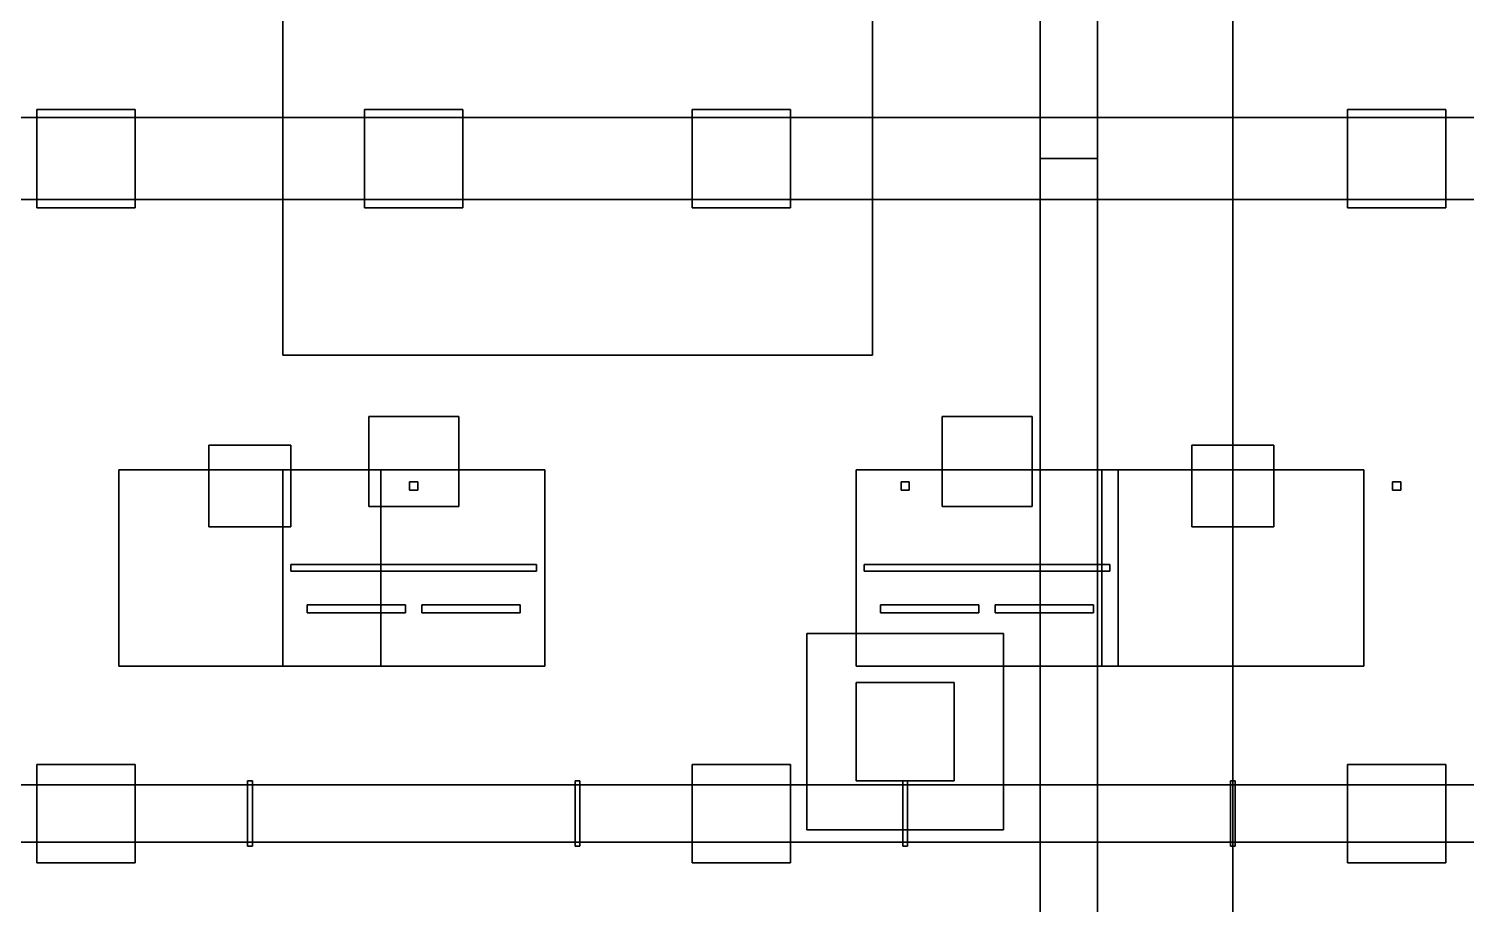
# Model space of a CAD drawing. Extents: x -17000 to 17000, y -13300 to 12090.
# Drawn here: x 3650 to 12425, y -4554 to 793 of the extents above; entities that cross this region are included whole.
import ezdxf

# ---------------------------------------------------------------- set-up
doc = ezdxf.new("R2010")
doc.units = 0
for name, color, linetype in [('A-FURN', 30, 'CONTINUOUS'), ('A-WALL', 7, 'CONTINUOUS'), ('E-LITE', 2, 'CONTINUOUS'), ('E-TRAY', 1, 'CONTINUOUS'), ('F-SPRN', 1, 'CONTINUOUS'), ('M-CHIL', 6, 'CONTINUOUS'), ('M-DIFF', 7, 'CONTINUOUS'), ('M-DUCT', 4, 'CONTINUOUS'), ('S-COLS', 9, 'CONTINUOUS'), ('S-SLAB', 8, 'CONTINUOUS')]:
    doc.layers.add(name, color=color, linetype=linetype)

msp = doc.modelspace()

# ---------------------------------------------------------------- linework, layer by layer
at = {"layer": 'A-FURN'}
for points in [[(5725, -2125, 12310), (6275, -2125, 12310), (6275, -1575, 12310), (5725, -1575, 12310)], [(6275, -2125, 11390), (5725, -2125, 11390), (5725, -1575, 11390), (6275, -1575, 11390)], [(5725, -1575, 11390), (5725, -1575, 12310), (6275, -1575, 12310), (6275, -1575, 11390)], [(5725, -2125, 11390), (5725, -2125, 12310), (5725, -1575, 12310), (5725, -1575, 11390)], [(5725, -2125, 16110), (6275, -2125, 16110), (6275, -1575, 16110), (5725, -1575, 16110)], [(6275, -2125, 15190), (5725, -2125, 15190), (5725, -1575, 15190), (6275, -1575, 15190)], [(5725, -1575, 15190), (5725, -1575, 16110), (6275, -1575, 16110), (6275, -1575, 15190)], [(5725, -2125, 15190), (5725, -2125, 16110), (5725, -1575, 16110), (5725, -1575, 15190)], [(6275, -2125, 11390), (6275, -1575, 11390), (6275, -1575, 12310), (6275, -2125, 12310)], [(6275, -2125, 15190), (6275, -1575, 15190), (6275, -1575, 16110), (6275, -2125, 16110)], [(9225, -2125, 12310), (9775, -2125, 12310), (9775, -1575, 12310), (9225, -1575, 12310)], [(9775, -2125, 11390), (9225, -2125, 11390), (9225, -1575, 11390), (9775, -1575, 11390)], [(9225, -1575, 11390), (9225, -1575, 12310), (9775, -1575, 12310), (9775, -1575, 11390)], [(9225, -2125, 11390), (9225, -2125, 12310), (9225, -1575, 12310), (9225, -1575, 11390)], [(9225, -2125, 16110), (9775, -2125, 16110), (9775, -1575, 16110), (9225, -1575, 16110)], [(9775, -2125, 15190), (9225, -2125, 15190), (9225, -1575, 15190), (9775, -1575, 15190)], [(9225, -1575, 15190), (9225, -1575, 16110), (9775, -1575, 16110), (9775, -1575, 15190)], [(9225, -2125, 15190), (9225, -2125, 16110), (9225, -1575, 16110), (9225, -1575, 15190)], [(9775, -2125, 11390), (9775, -1575, 11390), (9775, -1575, 12310), (9775, -2125, 12310)], [(9775, -2125, 15190), (9775, -1575, 15190), (9775, -1575, 16110), (9775, -2125, 16110)], [(4750, -2250, 4700), (5250, -2250, 4700), (5250, -1750, 4700), (4750, -1750, 4700)], [(5250, -2250, 3800), (4750, -2250, 3800), (4750, -1750, 3800), (5250, -1750, 3800)], [(4750, -1750, 3800), (4750, -1750, 4700), (5250, -1750, 4700), (5250, -1750, 3800)], [(4750, -2250, 3800), (4750, -2250, 4700), (4750, -1750, 4700), (4750, -1750, 3800)], [(4750, -2250, 8500), (5250, -2250, 8500), (5250, -1750, 8500), (4750, -1750, 8500)], [(5250, -2250, 7600), (4750, -2250, 7600), (4750, -1750, 7600), (5250, -1750, 7600)], [(4750, -1750, 7600), (4750, -1750, 8500), (5250, -1750, 8500), (5250, -1750, 7600)], [(4750, -2250, 7600), (4750, -2250, 8500), (4750, -1750, 8500), (4750, -1750, 7600)], [(4750, -2250, 19900), (5250, -2250, 19900), (5250, -1750, 19900), (4750, -1750, 19900)], [(5250, -2250, 19000), (4750, -2250, 19000), (4750, -1750, 19000), (5250, -1750, 19000)], [(4750, -1750, 19000), (4750, -1750, 19900), (5250, -1750, 19900), (5250, -1750, 19000)], [(4750, -2250, 19000), (4750, -2250, 19900), (4750, -1750, 19900), (4750, -1750, 19000)], [(5250, -2250, 3800), (5250, -1750, 3800), (5250, -1750, 4700), (5250, -2250, 4700)], [(5250, -2250, 7600), (5250, -1750, 7600), (5250, -1750, 8500), (5250, -2250, 8500)], [(5250, -2250, 19000), (5250, -1750, 19000), (5250, -1750, 19900), (5250, -2250, 19900)], [(10750, -2250, 4700), (11250, -2250, 4700), (11250, -1750, 4700), (10750, -1750, 4700)], [(11250, -2250, 3800), (10750, -2250, 3800), (10750, -1750, 3800), (11250, -1750, 3800)], [(10750, -1750, 3800), (10750, -1750, 4700), (11250, -1750, 4700), (11250, -1750, 3800)], [(10750, -2250, 3800), (10750, -2250, 4700), (10750, -1750, 4700), (10750, -1750, 3800)], [(10750, -2250, 8500), (11250, -2250, 8500), (11250, -1750, 8500), (10750, -1750, 8500)], [(11250, -2250, 7600), (10750, -2250, 7600), (10750, -1750, 7600), (11250, -1750, 7600)], [(10750, -1750, 7600), (10750, -1750, 8500), (11250, -1750, 8500), (11250, -1750, 7600)], [(10750, -2250, 7600), (10750, -2250, 8500), (10750, -1750, 8500), (10750, -1750, 7600)], [(10750, -2250, 19900), (11250, -2250, 19900), (11250, -1750, 19900), (10750, -1750, 19900)], [(11250, -2250, 19000), (10750, -2250, 19000), (10750, -1750, 19000), (11250, -1750, 19000)], [(10750, -1750, 19000), (10750, -1750, 19900), (11250, -1750, 19900), (11250, -1750, 19000)], [(10750, -2250, 19000), (10750, -2250, 19900), (10750, -1750, 19900), (10750, -1750, 19000)], [(11250, -2250, 3800), (11250, -1750, 3800), (11250, -1750, 4700), (11250, -2250, 4700)], [(11250, -2250, 7600), (11250, -1750, 7600), (11250, -1750, 8500), (11250, -2250, 8500)], [(11250, -2250, 19000), (11250, -1750, 19000), (11250, -1750, 19900), (11250, -2250, 19900)], [(4200, -3100, 4550), (5800, -3100, 4550), (5800, -1900, 4550), (4200, -1900, 4550)], [(5800, -3100, 3800), (4200, -3100, 3800), (4200, -1900, 3800), (5800, -1900, 3800)], [(4200, -1900, 3800), (4200, -1900, 4550), (5800, -1900, 4550), (5800, -1900, 3800)], [(4200, -3100, 3800), (4200, -3100, 4550), (4200, -1900, 4550), (4200, -1900, 3800)], [(4200, -3100, 8350), (5800, -3100, 8350), (5800, -1900, 8350), (4200, -1900, 8350)], [(5800, -3100, 7600), (4200, -3100, 7600), (4200, -1900, 7600), (5800, -1900, 7600)], [(4200, -1900, 7600), (4200, -1900, 8350), (5800, -1900, 8350), (5800, -1900, 7600)], [(4200, -3100, 7600), (4200, -3100, 8350), (4200, -1900, 8350), (4200, -1900, 7600)], [(4200, -3100, 19750), (5800, -3100, 19750), (5800, -1900, 19750), (4200, -1900, 19750)], [(5800, -3100, 19000), (4200, -3100, 19000), (4200, -1900, 19000), (5800, -1900, 19000)], [(4200, -1900, 19000), (4200, -1900, 19750), (5800, -1900, 19750), (5800, -1900, 19000)], [(4200, -3100, 19000), (4200, -3100, 19750), (4200, -1900, 19750), (4200, -1900, 19000)], [(5200, -3100, 12150), (6800, -3100, 12150), (6800, -1900, 12150), (5200, -1900, 12150)], [(6800, -3100, 11400), (5200, -3100, 11400), (5200, -1900, 11400), (6800, -1900, 11400)], [(5200, -1900, 11400), (5200, -1900, 12150), (6800, -1900, 12150), (6800, -1900, 11400)], [(5200, -3100, 11400), (5200, -3100, 12150), (5200, -1900, 12150), (5200, -1900, 11400)], [(5200, -3100, 15950), (6800, -3100, 15950), (6800, -1900, 15950), (5200, -1900, 15950)], [(6800, -3100, 15200), (5200, -3100, 15200), (5200, -1900, 15200), (6800, -1900, 15200)], [(5200, -1900, 15200), (5200, -1900, 15950), (6800, -1900, 15950), (6800, -1900, 15200)], [(5200, -3100, 15200), (5200, -3100, 15950), (5200, -1900, 15950), (5200, -1900, 15200)], [(5800, -3100, 3800), (5800, -1900, 3800), (5800, -1900, 4550), (5800, -3100, 4550)], [(5800, -3100, 7600), (5800, -1900, 7600), (5800, -1900, 8350), (5800, -3100, 8350)], [(5800, -3100, 19000), (5800, -1900, 19000), (5800, -1900, 19750), (5800, -3100, 19750)], [(6800, -3100, 11400), (6800, -1900, 11400), (6800, -1900, 12150), (6800, -3100, 12150)], [(6800, -3100, 15200), (6800, -1900, 15200), (6800, -1900, 15950), (6800, -3100, 15950)], [(8700, -3100, 12150), (10300, -3100, 12150), (10300, -1900, 12150), (8700, -1900, 12150)], [(10300, -3100, 11400), (8700, -3100, 11400), (8700, -1900, 11400), (10300, -1900, 11400)], [(8700, -1900, 11400), (8700, -1900, 12150), (10300, -1900, 12150), (10300, -1900, 11400)], [(8700, -3100, 11400), (8700, -3100, 12150), (8700, -1900, 12150), (8700, -1900, 11400)], [(8700, -3100, 15950), (10300, -3100, 15950), (10300, -1900, 15950), (8700, -1900, 15950)], [(10300, -3100, 15200), (8700, -3100, 15200), (8700, -1900, 15200), (10300, -1900, 15200)], [(8700, -1900, 15200), (8700, -1900, 15950), (10300, -1900, 15950), (10300, -1900, 15200)], [(8700, -3100, 15200), (8700, -3100, 15950), (8700, -1900, 15950), (8700, -1900, 15200)], [(10200, -3100, 4550), (11800, -3100, 4550), (11800, -1900, 4550), (10200, -1900, 4550)], [(11800, -3100, 3800), (10200, -3100, 3800), (10200, -1900, 3800), (11800, -1900, 3800)], [(10200, -1900, 3800), (10200, -1900, 4550), (11800, -1900, 4550), (11800, -1900, 3800)], [(10200, -3100, 3800), (10200, -3100, 4550), (10200, -1900, 4550), (10200, -1900, 3800)], [(10200, -3100, 8350), (11800, -3100, 8350), (11800, -1900, 8350), (10200, -1900, 8350)], [(11800, -3100, 7600), (10200, -3100, 7600), (10200, -1900, 7600), (11800, -1900, 7600)], [(10200, -1900, 7600), (10200, -1900, 8350), (11800, -1900, 8350), (11800, -1900, 7600)], [(10200, -3100, 7600), (10200, -3100, 8350), (10200, -1900, 8350), (10200, -1900, 7600)], [(10200, -3100, 19750), (11800, -3100, 19750), (11800, -1900, 19750), (10200, -1900, 19750)], [(11800, -3100, 19000), (10200, -3100, 19000), (10200, -1900, 19000), (11800, -1900, 19000)], [(10200, -1900, 19000), (10200, -1900, 19750), (11800, -1900, 19750), (11800, -1900, 19000)], [(10200, -3100, 19000), (10200, -3100, 19750), (10200, -1900, 19750), (10200, -1900, 19000)], [(10300, -3100, 11400), (10300, -1900, 11400), (10300, -1900, 12150), (10300, -3100, 12150)], [(10300, -3100, 15200), (10300, -1900, 15200), (10300, -1900, 15950), (10300, -3100, 15950)], [(11800, -3100, 3800), (11800, -1900, 3800), (11800, -1900, 4550), (11800, -3100, 4550)], [(11800, -3100, 7600), (11800, -1900, 7600), (11800, -1900, 8350), (11800, -3100, 8350)], [(11800, -3100, 19000), (11800, -1900, 19000), (11800, -1900, 19750), (11800, -3100, 19750)], [(5725, -2125, 11390), (6275, -2125, 11390), (6275, -2125, 12310), (5725, -2125, 12310)], [(5725, -2125, 15190), (6275, -2125, 15190), (6275, -2125, 16110), (5725, -2125, 16110)], [(9225, -2125, 11390), (9775, -2125, 11390), (9775, -2125, 12310), (9225, -2125, 12310)], [(9225, -2125, 15190), (9775, -2125, 15190), (9775, -2125, 16110), (9225, -2125, 16110)], [(4750, -2250, 3800), (5250, -2250, 3800), (5250, -2250, 4700), (4750, -2250, 4700)], [(4750, -2250, 7600), (5250, -2250, 7600), (5250, -2250, 8500), (4750, -2250, 8500)], [(4750, -2250, 19000), (5250, -2250, 19000), (5250, -2250, 19900), (4750, -2250, 19900)], [(10750, -2250, 3800), (11250, -2250, 3800), (11250, -2250, 4700), (10750, -2250, 4700)], [(10750, -2250, 7600), (11250, -2250, 7600), (11250, -2250, 8500), (10750, -2250, 8500)], [(10750, -2250, 19000), (11250, -2250, 19000), (11250, -2250, 19900), (10750, -2250, 19900)], [(5250, -2520, 12525), (6750, -2520, 12525), (6750, -2480, 12525), (5250, -2480, 12525)], [(6750, -2520, 12075), (5250, -2520, 12075), (5250, -2480, 12075), (6750, -2480, 12075)], [(5250, -2480, 12075), (5250, -2480, 12525), (6750, -2480, 12525), (6750, -2480, 12075)], [(5250, -2520, 12075), (5250, -2520, 12525), (5250, -2480, 12525), (5250, -2480, 12075)], [(5250, -2520, 16325), (6750, -2520, 16325), (6750, -2480, 16325), (5250, -2480, 16325)], [(6750, -2520, 15875), (5250, -2520, 15875), (5250, -2480, 15875), (6750, -2480, 15875)], [(5250, -2480, 15875), (5250, -2480, 16325), (6750, -2480, 16325), (6750, -2480, 15875)], [(5250, -2520, 15875), (5250, -2520, 16325), (5250, -2480, 16325), (5250, -2480, 15875)], [(5250, -2520, 12075), (6750, -2520, 12075), (6750, -2520, 12525), (5250, -2520, 12525)], [(5250, -2520, 15875), (6750, -2520, 15875), (6750, -2520, 16325), (5250, -2520, 16325)], [(6750, -2520, 12075), (6750, -2480, 12075), (6750, -2480, 12525), (6750, -2520, 12525)], [(6750, -2520, 15875), (6750, -2480, 15875), (6750, -2480, 16325), (6750, -2520, 16325)], [(8750, -2520, 12525), (10250, -2520, 12525), (10250, -2480, 12525), (8750, -2480, 12525)], [(10250, -2520, 12075), (8750, -2520, 12075), (8750, -2480, 12075), (10250, -2480, 12075)], [(8750, -2480, 12075), (8750, -2480, 12525), (10250, -2480, 12525), (10250, -2480, 12075)], [(8750, -2520, 12075), (8750, -2520, 12525), (8750, -2480, 12525), (8750, -2480, 12075)], [(8750, -2520, 16325), (10250, -2520, 16325), (10250, -2480, 16325), (8750, -2480, 16325)], [(10250, -2520, 15875), (8750, -2520, 15875), (8750, -2480, 15875), (10250, -2480, 15875)], [(8750, -2480, 15875), (8750, -2480, 16325), (10250, -2480, 16325), (10250, -2480, 15875)], [(8750, -2520, 15875), (8750, -2520, 16325), (8750, -2480, 16325), (8750, -2480, 15875)], [(8750, -2520, 12075), (10250, -2520, 12075), (10250, -2520, 12525), (8750, -2520, 12525)], [(8750, -2520, 15875), (10250, -2520, 15875), (10250, -2520, 16325), (8750, -2520, 16325)], [(10250, -2520, 12075), (10250, -2480, 12075), (10250, -2480, 12525), (10250, -2520, 12525)], [(10250, -2520, 15875), (10250, -2480, 15875), (10250, -2480, 16325), (10250, -2520, 16325)], [(5350, -2775, 12540), (5950, -2775, 12540), (5950, -2725, 12540), (5350, -2725, 12540)], [(5950, -2775, 12160), (5350, -2775, 12160), (5350, -2725, 12160), (5950, -2725, 12160)], [(5350, -2725, 12160), (5350, -2725, 12540), (5950, -2725, 12540), (5950, -2725, 12160)], [(5350, -2775, 12160), (5350, -2775, 12540), (5350, -2725, 12540), (5350, -2725, 12160)], [(5350, -2775, 16340), (5950, -2775, 16340), (5950, -2725, 16340), (5350, -2725, 16340)], [(5950, -2775, 15960), (5350, -2775, 15960), (5350, -2725, 15960), (5950, -2725, 15960)], [(5350, -2725, 15960), (5350, -2725, 16340), (5950, -2725, 16340), (5950, -2725, 15960)], [(5350, -2775, 15960), (5350, -2775, 16340), (5350, -2725, 16340), (5350, -2725, 15960)], [(5350, -2775, 12160), (5950, -2775, 12160), (5950, -2775, 12540), (5350, -2775, 12540)], [(5350, -2775, 15960), (5950, -2775, 15960), (5950, -2775, 16340), (5350, -2775, 16340)], [(5950, -2775, 12160), (5950, -2725, 12160), (5950, -2725, 12540), (5950, -2775, 12540)], [(5950, -2775, 15960), (5950, -2725, 15960), (5950, -2725, 16340), (5950, -2775, 16340)], [(6050, -2775, 12540), (6650, -2775, 12540), (6650, -2725, 12540), (6050, -2725, 12540)], [(6650, -2775, 12160), (6050, -2775, 12160), (6050, -2725, 12160), (6650, -2725, 12160)], [(6050, -2725, 12160), (6050, -2725, 12540), (6650, -2725, 12540), (6650, -2725, 12160)], [(6050, -2775, 12160), (6050, -2775, 12540), (6050, -2725, 12540), (6050, -2725, 12160)], [(6050, -2775, 16340), (6650, -2775, 16340), (6650, -2725, 16340), (6050, -2725, 16340)], [(6650, -2775, 15960), (6050, -2775, 15960), (6050, -2725, 15960), (6650, -2725, 15960)], [(6050, -2725, 15960), (6050, -2725, 16340), (6650, -2725, 16340), (6650, -2725, 15960)], [(6050, -2775, 15960), (6050, -2775, 16340), (6050, -2725, 16340), (6050, -2725, 15960)], [(6050, -2775, 12160), (6650, -2775, 12160), (6650, -2775, 12540), (6050, -2775, 12540)], [(6050, -2775, 15960), (6650, -2775, 15960), (6650, -2775, 16340), (6050, -2775, 16340)], [(6650, -2775, 12160), (6650, -2725, 12160), (6650, -2725, 12540), (6650, -2775, 12540)], [(6650, -2775, 15960), (6650, -2725, 15960), (6650, -2725, 16340), (6650, -2775, 16340)], [(8850, -2775, 12540), (9450, -2775, 12540), (9450, -2725, 12540), (8850, -2725, 12540)], [(9450, -2775, 12160), (8850, -2775, 12160), (8850, -2725, 12160), (9450, -2725, 12160)], [(8850, -2725, 12160), (8850, -2725, 12540), (9450, -2725, 12540), (9450, -2725, 12160)], [(8850, -2775, 12160), (8850, -2775, 12540), (8850, -2725, 12540), (8850, -2725, 12160)], [(8850, -2775, 16340), (9450, -2775, 16340), (9450, -2725, 16340), (8850, -2725, 16340)], [(9450, -2775, 15960), (8850, -2775, 15960), (8850, -2725, 15960), (9450, -2725, 15960)], [(8850, -2725, 15960), (8850, -2725, 16340), (9450, -2725, 16340), (9450, -2725, 15960)], [(8850, -2775, 15960), (8850, -2775, 16340), (8850, -2725, 16340), (8850, -2725, 15960)], [(8850, -2775, 12160), (9450, -2775, 12160), (9450, -2775, 12540), (8850, -2775, 12540)], [(8850, -2775, 15960), (9450, -2775, 15960), (9450, -2775, 16340), (8850, -2775, 16340)], [(9450, -2775, 12160), (9450, -2725, 12160), (9450, -2725, 12540), (9450, -2775, 12540)], [(9450, -2775, 15960), (9450, -2725, 15960), (9450, -2725, 16340), (9450, -2775, 16340)], [(9550, -2775, 12540), (10150, -2775, 12540), (10150, -2725, 12540), (9550, -2725, 12540)], [(10150, -2775, 12160), (9550, -2775, 12160), (9550, -2725, 12160), (10150, -2725, 12160)], [(9550, -2725, 12160), (9550, -2725, 12540), (10150, -2725, 12540), (10150, -2725, 12160)], [(9550, -2775, 12160), (9550, -2775, 12540), (9550, -2725, 12540), (9550, -2725, 12160)], [(9550, -2775, 16340), (10150, -2775, 16340), (10150, -2725, 16340), (9550, -2725, 16340)], [(10150, -2775, 15960), (9550, -2775, 15960), (9550, -2725, 15960), (10150, -2725, 15960)], [(9550, -2725, 15960), (9550, -2725, 16340), (10150, -2725, 16340), (10150, -2725, 15960)], [(9550, -2775, 15960), (9550, -2775, 16340), (9550, -2725, 16340), (9550, -2725, 15960)], [(9550, -2775, 12160), (10150, -2775, 12160), (10150, -2775, 12540), (9550, -2775, 12540)], [(9550, -2775, 15960), (10150, -2775, 15960), (10150, -2775, 16340), (9550, -2775, 16340)], [(10150, -2775, 12160), (10150, -2725, 12160), (10150, -2725, 12540), (10150, -2775, 12540)], [(10150, -2775, 15960), (10150, -2725, 15960), (10150, -2725, 16340), (10150, -2775, 16340)], [(4200, -3100, 3800), (5800, -3100, 3800), (5800, -3100, 4550), (4200, -3100, 4550)], [(4200, -3100, 7600), (5800, -3100, 7600), (5800, -3100, 8350), (4200, -3100, 8350)], [(4200, -3100, 19000), (5800, -3100, 19000), (5800, -3100, 19750), (4200, -3100, 19750)], [(5200, -3100, 11400), (6800, -3100, 11400), (6800, -3100, 12150), (5200, -3100, 12150)], [(5200, -3100, 15200), (6800, -3100, 15200), (6800, -3100, 15950), (5200, -3100, 15950)], [(8700, -3100, 11400), (10300, -3100, 11400), (10300, -3100, 12150), (8700, -3100, 12150)], [(8700, -3100, 15200), (10300, -3100, 15200), (10300, -3100, 15950), (8700, -3100, 15950)], [(10200, -3100, 3800), (11800, -3100, 3800), (11800, -3100, 4550), (10200, -3100, 4550)], [(10200, -3100, 7600), (11800, -3100, 7600), (11800, -3100, 8350), (10200, -3100, 8350)], [(10200, -3100, 19000), (11800, -3100, 19000), (11800, -3100, 19750), (10200, -3100, 19750)]]:
    msp.add_3dface(points, dxfattribs=at)
at = {"layer": 'A-WALL'}
for points in [[(-11000, -6000, 26000), (11000, -6000, 26000), (11000, 6000, 26000), (-11000, 6000, 26000)], [(11000, -6000, 22800), (-11000, -6000, 22800), (-11000, 6000, 22800), (11000, 6000, 22800)], [(11000, -6000, 22800), (11000, 6000, 22800), (11000, 6000, 26000), (11000, -6000, 26000)]]:
    msp.add_3dface(points, dxfattribs=at)
at = {"layer": 'E-LITE'}
for points in [[(3700, -300, 14120), (4300, -300, 14120), (4300, 300, 14120), (3700, 300, 14120)], [(4300, -300, 14080), (3700, -300, 14080), (3700, 300, 14080), (4300, 300, 14080)], [(3700, 300, 14080), (3700, 300, 14120), (4300, 300, 14120), (4300, 300, 14080)], [(3700, -300, 14080), (3700, -300, 14120), (3700, 300, 14120), (3700, 300, 14080)], [(3700, -300, 17920), (4300, -300, 17920), (4300, 300, 17920), (3700, 300, 17920)], [(4300, -300, 17880), (3700, -300, 17880), (3700, 300, 17880), (4300, 300, 17880)], [(3700, 300, 17880), (3700, 300, 17920), (4300, 300, 17920), (4300, 300, 17880)], [(3700, -300, 17880), (3700, -300, 17920), (3700, 300, 17920), (3700, 300, 17880)], [(4300, -300, 14080), (4300, 300, 14080), (4300, 300, 14120), (4300, -300, 14120)], [(4300, -300, 17880), (4300, 300, 17880), (4300, 300, 17920), (4300, -300, 17920)], [(7700, -300, 14120), (8300, -300, 14120), (8300, 300, 14120), (7700, 300, 14120)], [(8300, -300, 14080), (7700, -300, 14080), (7700, 300, 14080), (8300, 300, 14080)], [(7700, 300, 14080), (7700, 300, 14120), (8300, 300, 14120), (8300, 300, 14080)], [(7700, -300, 14080), (7700, -300, 14120), (7700, 300, 14120), (7700, 300, 14080)], [(7700, -300, 17920), (8300, -300, 17920), (8300, 300, 17920), (7700, 300, 17920)], [(8300, -300, 17880), (7700, -300, 17880), (7700, 300, 17880), (8300, 300, 17880)], [(7700, 300, 17880), (7700, 300, 17920), (8300, 300, 17920), (8300, 300, 17880)], [(7700, -300, 17880), (7700, -300, 17920), (7700, 300, 17920), (7700, 300, 17880)], [(8300, -300, 14080), (8300, 300, 14080), (8300, 300, 14120), (8300, -300, 14120)], [(8300, -300, 17880), (8300, 300, 17880), (8300, 300, 17920), (8300, -300, 17920)], [(11700, -300, 14120), (12300, -300, 14120), (12300, 300, 14120), (11700, 300, 14120)], [(12300, -300, 14080), (11700, -300, 14080), (11700, 300, 14080), (12300, 300, 14080)], [(11700, 300, 14080), (11700, 300, 14120), (12300, 300, 14120), (12300, 300, 14080)], [(11700, -300, 14080), (11700, -300, 14120), (11700, 300, 14120), (11700, 300, 14080)], [(11700, -300, 17920), (12300, -300, 17920), (12300, 300, 17920), (11700, 300, 17920)], [(12300, -300, 17880), (11700, -300, 17880), (11700, 300, 17880), (12300, 300, 17880)], [(11700, 300, 17880), (11700, 300, 17920), (12300, 300, 17920), (12300, 300, 17880)], [(11700, -300, 17880), (11700, -300, 17920), (11700, 300, 17920), (11700, 300, 17880)], [(12300, -300, 14080), (12300, 300, 14080), (12300, 300, 14120), (12300, -300, 14120)], [(12300, -300, 17880), (12300, 300, 17880), (12300, 300, 17920), (12300, -300, 17920)], [(3700, -300, 14080), (4300, -300, 14080), (4300, -300, 14120), (3700, -300, 14120)], [(3700, -300, 17880), (4300, -300, 17880), (4300, -300, 17920), (3700, -300, 17920)], [(7700, -300, 14080), (8300, -300, 14080), (8300, -300, 14120), (7700, -300, 14120)], [(7700, -300, 17880), (8300, -300, 17880), (8300, -300, 17920), (7700, -300, 17920)], [(11700, -300, 14080), (12300, -300, 14080), (12300, -300, 14120), (11700, -300, 14120)], [(11700, -300, 17880), (12300, -300, 17880), (12300, -300, 17920), (11700, -300, 17920)], [(3700, -4300, 14120), (4300, -4300, 14120), (4300, -3700, 14120), (3700, -3700, 14120)], [(4300, -4300, 14080), (3700, -4300, 14080), (3700, -3700, 14080), (4300, -3700, 14080)], [(3700, -3700, 14080), (3700, -3700, 14120), (4300, -3700, 14120), (4300, -3700, 14080)], [(3700, -4300, 14080), (3700, -4300, 14120), (3700, -3700, 14120), (3700, -3700, 14080)], [(3700, -4300, 17920), (4300, -4300, 17920), (4300, -3700, 17920), (3700, -3700, 17920)], [(4300, -4300, 17880), (3700, -4300, 17880), (3700, -3700, 17880), (4300, -3700, 17880)], [(3700, -3700, 17880), (3700, -3700, 17920), (4300, -3700, 17920), (4300, -3700, 17880)], [(3700, -4300, 17880), (3700, -4300, 17920), (3700, -3700, 17920), (3700, -3700, 17880)], [(4300, -4300, 14080), (4300, -3700, 14080), (4300, -3700, 14120), (4300, -4300, 14120)], [(4300, -4300, 17880), (4300, -3700, 17880), (4300, -3700, 17920), (4300, -4300, 17920)], [(7700, -4300, 14120), (8300, -4300, 14120), (8300, -3700, 14120), (7700, -3700, 14120)], [(8300, -4300, 14080), (7700, -4300, 14080), (7700, -3700, 14080), (8300, -3700, 14080)], [(7700, -3700, 14080), (7700, -3700, 14120), (8300, -3700, 14120), (8300, -3700, 14080)], [(7700, -4300, 14080), (7700, -4300, 14120), (7700, -3700, 14120), (7700, -3700, 14080)], [(7700, -4300, 17920), (8300, -4300, 17920), (8300, -3700, 17920), (7700, -3700, 17920)], [(8300, -4300, 17880), (7700, -4300, 17880), (7700, -3700, 17880), (8300, -3700, 17880)], [(7700, -3700, 17880), (7700, -3700, 17920), (8300, -3700, 17920), (8300, -3700, 17880)], [(7700, -4300, 17880), (7700, -4300, 17920), (7700, -3700, 17920), (7700, -3700, 17880)], [(8300, -4300, 14080), (8300, -3700, 14080), (8300, -3700, 14120), (8300, -4300, 14120)], [(8300, -4300, 17880), (8300, -3700, 17880), (8300, -3700, 17920), (8300, -4300, 17920)], [(11700, -4300, 14120), (12300, -4300, 14120), (12300, -3700, 14120), (11700, -3700, 14120)], [(12300, -4300, 14080), (11700, -4300, 14080), (11700, -3700, 14080), (12300, -3700, 14080)], [(11700, -3700, 14080), (11700, -3700, 14120), (12300, -3700, 14120), (12300, -3700, 14080)], [(11700, -4300, 14080), (11700, -4300, 14120), (11700, -3700, 14120), (11700, -3700, 14080)], [(11700, -4300, 17920), (12300, -4300, 17920), (12300, -3700, 17920), (11700, -3700, 17920)], [(12300, -4300, 17880), (11700, -4300, 17880), (11700, -3700, 17880), (12300, -3700, 17880)], [(11700, -3700, 17880), (11700, -3700, 17920), (12300, -3700, 17920), (12300, -3700, 17880)], [(11700, -4300, 17880), (11700, -4300, 17920), (11700, -3700, 17920), (11700, -3700, 17880)], [(12300, -4300, 14080), (12300, -3700, 14080), (12300, -3700, 14120), (12300, -4300, 14120)], [(12300, -4300, 17880), (12300, -3700, 17880), (12300, -3700, 17920), (12300, -4300, 17920)], [(3700, -4300, 14080), (4300, -4300, 14080), (4300, -4300, 14120), (3700, -4300, 14120)], [(3700, -4300, 17880), (4300, -4300, 17880), (4300, -4300, 17920), (3700, -4300, 17920)], [(7700, -4300, 14080), (8300, -4300, 14080), (8300, -4300, 14120), (7700, -4300, 14120)], [(7700, -4300, 17880), (8300, -4300, 17880), (8300, -4300, 17920), (7700, -4300, 17920)], [(11700, -4300, 14080), (12300, -4300, 14080), (12300, -4300, 14120), (11700, -4300, 14120)], [(11700, -4300, 17880), (12300, -4300, 17880), (12300, -4300, 17920), (11700, -4300, 17920)]]:
    msp.add_3dface(points, dxfattribs=at)
at = {"layer": 'E-TRAY'}
for points in [[(-16000, -4175, 14080), (16000, -4175, 14080), (16000, -3825, 14080), (-16000, -3825, 14080)], [(16000, -4175, 14020), (-16000, -4175, 14020), (-16000, -3825, 14020), (16000, -3825, 14020)], [(-16000, -3825, 14020), (-16000, -3825, 14080), (16000, -3825, 14080), (16000, -3825, 14020)], [(-16000, -4175, 17880), (16000, -4175, 17880), (16000, -3825, 17880), (-16000, -3825, 17880)], [(16000, -4175, 17820), (-16000, -4175, 17820), (-16000, -3825, 17820), (16000, -3825, 17820)], [(-16000, -3825, 17820), (-16000, -3825, 17880), (16000, -3825, 17880), (16000, -3825, 17820)], [(4985, -4200, 14750), (5015, -4200, 14750), (5015, -3800, 14750), (4985, -3800, 14750)], [(5015, -4200, 14050), (4985, -4200, 14050), (4985, -3800, 14050), (5015, -3800, 14050)], [(4985, -3800, 14050), (4985, -3800, 14750), (5015, -3800, 14750), (5015, -3800, 14050)], [(4985, -4200, 14050), (4985, -4200, 14750), (4985, -3800, 14750), (4985, -3800, 14050)], [(4985, -4200, 18550), (5015, -4200, 18550), (5015, -3800, 18550), (4985, -3800, 18550)], [(5015, -4200, 17850), (4985, -4200, 17850), (4985, -3800, 17850), (5015, -3800, 17850)], [(4985, -3800, 17850), (4985, -3800, 18550), (5015, -3800, 18550), (5015, -3800, 17850)], [(4985, -4200, 17850), (4985, -4200, 18550), (4985, -3800, 18550), (4985, -3800, 17850)], [(5015, -4200, 14050), (5015, -3800, 14050), (5015, -3800, 14750), (5015, -4200, 14750)], [(5015, -4200, 17850), (5015, -3800, 17850), (5015, -3800, 18550), (5015, -4200, 18550)], [(6985, -4200, 14750), (7015, -4200, 14750), (7015, -3800, 14750), (6985, -3800, 14750)], [(7015, -4200, 14050), (6985, -4200, 14050), (6985, -3800, 14050), (7015, -3800, 14050)], [(6985, -3800, 14050), (6985, -3800, 14750), (7015, -3800, 14750), (7015, -3800, 14050)], [(6985, -4200, 14050), (6985, -4200, 14750), (6985, -3800, 14750), (6985, -3800, 14050)], [(6985, -4200, 18550), (7015, -4200, 18550), (7015, -3800, 18550), (6985, -3800, 18550)], [(7015, -4200, 17850), (6985, -4200, 17850), (6985, -3800, 17850), (7015, -3800, 17850)], [(6985, -3800, 17850), (6985, -3800, 18550), (7015, -3800, 18550), (7015, -3800, 17850)], [(6985, -4200, 17850), (6985, -4200, 18550), (6985, -3800, 18550), (6985, -3800, 17850)], [(7015, -4200, 14050), (7015, -3800, 14050), (7015, -3800, 14750), (7015, -4200, 14750)], [(7015, -4200, 17850), (7015, -3800, 17850), (7015, -3800, 18550), (7015, -4200, 18550)], [(8985, -4200, 14750), (9015, -4200, 14750), (9015, -3800, 14750), (8985, -3800, 14750)], [(9015, -4200, 14050), (8985, -4200, 14050), (8985, -3800, 14050), (9015, -3800, 14050)], [(8985, -3800, 14050), (8985, -3800, 14750), (9015, -3800, 14750), (9015, -3800, 14050)], [(8985, -4200, 14050), (8985, -4200, 14750), (8985, -3800, 14750), (8985, -3800, 14050)], [(8985, -4200, 18550), (9015, -4200, 18550), (9015, -3800, 18550), (8985, -3800, 18550)], [(9015, -4200, 17850), (8985, -4200, 17850), (8985, -3800, 17850), (9015, -3800, 17850)], [(8985, -3800, 17850), (8985, -3800, 18550), (9015, -3800, 18550), (9015, -3800, 17850)], [(8985, -4200, 17850), (8985, -4200, 18550), (8985, -3800, 18550), (8985, -3800, 17850)], [(9015, -4200, 14050), (9015, -3800, 14050), (9015, -3800, 14750), (9015, -4200, 14750)], [(9015, -4200, 17850), (9015, -3800, 17850), (9015, -3800, 18550), (9015, -4200, 18550)], [(10985, -4200, 14750), (11015, -4200, 14750), (11015, -3800, 14750), (10985, -3800, 14750)], [(11015, -4200, 14050), (10985, -4200, 14050), (10985, -3800, 14050), (11015, -3800, 14050)], [(10985, -3800, 14050), (10985, -3800, 14750), (11015, -3800, 14750), (11015, -3800, 14050)], [(10985, -4200, 14050), (10985, -4200, 14750), (10985, -3800, 14750), (10985, -3800, 14050)], [(10985, -4200, 18550), (11015, -4200, 18550), (11015, -3800, 18550), (10985, -3800, 18550)], [(11015, -4200, 17850), (10985, -4200, 17850), (10985, -3800, 17850), (11015, -3800, 17850)], [(10985, -3800, 17850), (10985, -3800, 18550), (11015, -3800, 18550), (11015, -3800, 17850)], [(10985, -4200, 17850), (10985, -4200, 18550), (10985, -3800, 18550), (10985, -3800, 17850)], [(11015, -4200, 14050), (11015, -3800, 14050), (11015, -3800, 14750), (11015, -4200, 14750)], [(11015, -4200, 17850), (11015, -3800, 17850), (11015, -3800, 18550), (11015, -4200, 18550)], [(-16000, -4175, 14020), (16000, -4175, 14020), (16000, -4175, 14080), (-16000, -4175, 14080)], [(-16000, -4175, 17820), (16000, -4175, 17820), (16000, -4175, 17880), (-16000, -4175, 17880)], [(4985, -4200, 14050), (5015, -4200, 14050), (5015, -4200, 14750), (4985, -4200, 14750)], [(4985, -4200, 17850), (5015, -4200, 17850), (5015, -4200, 18550), (4985, -4200, 18550)], [(6985, -4200, 14050), (7015, -4200, 14050), (7015, -4200, 14750), (6985, -4200, 14750)], [(6985, -4200, 17850), (7015, -4200, 17850), (7015, -4200, 18550), (6985, -4200, 18550)], [(8985, -4200, 14050), (9015, -4200, 14050), (9015, -4200, 14750), (8985, -4200, 14750)], [(8985, -4200, 17850), (9015, -4200, 17850), (9015, -4200, 18550), (8985, -4200, 18550)], [(10985, -4200, 14050), (11015, -4200, 14050), (11015, -4200, 14750), (10985, -4200, 14750)], [(10985, -4200, 17850), (11015, -4200, 17850), (11015, -4200, 18550), (10985, -4200, 18550)]]:
    msp.add_3dface(points, dxfattribs=at)
at = {"layer": 'F-SPRN'}
for points in [[(5975, -2025, 14725), (6025, -2025, 14725), (6025, -1975, 14725), (5975, -1975, 14725)], [(6025, -2025, 14575), (5975, -2025, 14575), (5975, -1975, 14575), (6025, -1975, 14575)], [(5975, -1975, 14575), (5975, -1975, 14725), (6025, -1975, 14725), (6025, -1975, 14575)], [(5975, -2025, 14575), (5975, -2025, 14725), (5975, -1975, 14725), (5975, -1975, 14575)], [(5975, -2025, 18525), (6025, -2025, 18525), (6025, -1975, 18525), (5975, -1975, 18525)], [(6025, -2025, 18375), (5975, -2025, 18375), (5975, -1975, 18375), (6025, -1975, 18375)], [(5975, -1975, 18375), (5975, -1975, 18525), (6025, -1975, 18525), (6025, -1975, 18375)], [(5975, -2025, 18375), (5975, -2025, 18525), (5975, -1975, 18525), (5975, -1975, 18375)], [(6025, -2025, 14575), (6025, -1975, 14575), (6025, -1975, 14725), (6025, -2025, 14725)], [(6025, -2025, 18375), (6025, -1975, 18375), (6025, -1975, 18525), (6025, -2025, 18525)], [(8975, -2025, 14725), (9025, -2025, 14725), (9025, -1975, 14725), (8975, -1975, 14725)], [(9025, -2025, 14575), (8975, -2025, 14575), (8975, -1975, 14575), (9025, -1975, 14575)], [(8975, -1975, 14575), (8975, -1975, 14725), (9025, -1975, 14725), (9025, -1975, 14575)], [(8975, -2025, 14575), (8975, -2025, 14725), (8975, -1975, 14725), (8975, -1975, 14575)], [(8975, -2025, 18525), (9025, -2025, 18525), (9025, -1975, 18525), (8975, -1975, 18525)], [(9025, -2025, 18375), (8975, -2025, 18375), (8975, -1975, 18375), (9025, -1975, 18375)], [(8975, -1975, 18375), (8975, -1975, 18525), (9025, -1975, 18525), (9025, -1975, 18375)], [(8975, -2025, 18375), (8975, -2025, 18525), (8975, -1975, 18525), (8975, -1975, 18375)], [(9025, -2025, 14575), (9025, -1975, 14575), (9025, -1975, 14725), (9025, -2025, 14725)], [(9025, -2025, 18375), (9025, -1975, 18375), (9025, -1975, 18525), (9025, -2025, 18525)], [(11975, -2025, 14725), (12025, -2025, 14725), (12025, -1975, 14725), (11975, -1975, 14725)], [(12025, -2025, 14575), (11975, -2025, 14575), (11975, -1975, 14575), (12025, -1975, 14575)], [(11975, -1975, 14575), (11975, -1975, 14725), (12025, -1975, 14725), (12025, -1975, 14575)], [(11975, -2025, 14575), (11975, -2025, 14725), (11975, -1975, 14725), (11975, -1975, 14575)], [(11975, -2025, 18525), (12025, -2025, 18525), (12025, -1975, 18525), (11975, -1975, 18525)], [(12025, -2025, 18375), (11975, -2025, 18375), (11975, -1975, 18375), (12025, -1975, 18375)], [(11975, -1975, 18375), (11975, -1975, 18525), (12025, -1975, 18525), (12025, -1975, 18375)], [(11975, -2025, 18375), (11975, -2025, 18525), (11975, -1975, 18525), (11975, -1975, 18375)], [(12025, -2025, 14575), (12025, -1975, 14575), (12025, -1975, 14725), (12025, -2025, 14725)], [(12025, -2025, 18375), (12025, -1975, 18375), (12025, -1975, 18525), (12025, -2025, 18525)], [(5975, -2025, 14575), (6025, -2025, 14575), (6025, -2025, 14725), (5975, -2025, 14725)], [(5975, -2025, 18375), (6025, -2025, 18375), (6025, -2025, 18525), (5975, -2025, 18525)], [(8975, -2025, 14575), (9025, -2025, 14575), (9025, -2025, 14725), (8975, -2025, 14725)], [(8975, -2025, 18375), (9025, -2025, 18375), (9025, -2025, 18525), (8975, -2025, 18525)], [(11975, -2025, 14575), (12025, -2025, 14575), (12025, -2025, 14725), (11975, -2025, 14725)], [(11975, -2025, 18375), (12025, -2025, 18375), (12025, -2025, 18525), (11975, -2025, 18525)]]:
    msp.add_3dface(points, dxfattribs=at)
at = {"layer": 'M-CHIL'}
for points in [[(5200, -1200, 25400), (8800, -1200, 25400), (8800, 1200, 25400), (5200, 1200, 25400)], [(8800, -1200, 23000), (5200, -1200, 23000), (5200, 1200, 23000), (8800, 1200, 23000)], [(5200, -1200, 23000), (5200, -1200, 25400), (5200, 1200, 25400), (5200, 1200, 23000)], [(8800, -1200, 23000), (8800, 1200, 23000), (8800, 1200, 25400), (8800, -1200, 25400)], [(5200, -1200, 23000), (8800, -1200, 23000), (8800, -1200, 25400), (5200, -1200, 25400)]]:
    msp.add_3dface(points, dxfattribs=at)
at = {"layer": 'M-DIFF'}
for points in [[(5700, -300, 14190), (6300, -300, 14190), (6300, 300, 14190), (5700, 300, 14190)], [(6300, -300, 14110), (5700, -300, 14110), (5700, 300, 14110), (6300, 300, 14110)], [(5700, 300, 14110), (5700, 300, 14190), (6300, 300, 14190), (6300, 300, 14110)], [(5700, -300, 14110), (5700, -300, 14190), (5700, 300, 14190), (5700, 300, 14110)], [(5700, -300, 17990), (6300, -300, 17990), (6300, 300, 17990), (5700, 300, 17990)], [(6300, -300, 17910), (5700, -300, 17910), (5700, 300, 17910), (6300, 300, 17910)], [(5700, 300, 17910), (5700, 300, 17990), (6300, 300, 17990), (6300, 300, 17910)], [(5700, -300, 17910), (5700, -300, 17990), (5700, 300, 17990), (5700, 300, 17910)], [(6300, -300, 14110), (6300, 300, 14110), (6300, 300, 14190), (6300, -300, 14190)], [(6300, -300, 17910), (6300, 300, 17910), (6300, 300, 17990), (6300, -300, 17990)], [(11700, -300, 14190), (12300, -300, 14190), (12300, 300, 14190), (11700, 300, 14190)], [(12300, -300, 14110), (11700, -300, 14110), (11700, 300, 14110), (12300, 300, 14110)], [(11700, 300, 14110), (11700, 300, 14190), (12300, 300, 14190), (12300, 300, 14110)], [(11700, -300, 14110), (11700, -300, 14190), (11700, 300, 14190), (11700, 300, 14110)], [(11700, -300, 17990), (12300, -300, 17990), (12300, 300, 17990), (11700, 300, 17990)], [(12300, -300, 17910), (11700, -300, 17910), (11700, 300, 17910), (12300, 300, 17910)], [(11700, 300, 17910), (11700, 300, 17990), (12300, 300, 17990), (12300, 300, 17910)], [(11700, -300, 17910), (11700, -300, 17990), (11700, 300, 17990), (11700, 300, 17910)], [(12300, -300, 14110), (12300, 300, 14110), (12300, 300, 14190), (12300, -300, 14190)], [(12300, -300, 17910), (12300, 300, 17910), (12300, 300, 17990), (12300, -300, 17990)], [(5700, -300, 14110), (6300, -300, 14110), (6300, -300, 14190), (5700, -300, 14190)], [(5700, -300, 17910), (6300, -300, 17910), (6300, -300, 17990), (5700, -300, 17990)], [(11700, -300, 14110), (12300, -300, 14110), (12300, -300, 14190), (11700, -300, 14190)], [(11700, -300, 17910), (12300, -300, 17910), (12300, -300, 17990), (11700, -300, 17990)]]:
    msp.add_3dface(points, dxfattribs=at)
at = {"layer": 'M-DUCT'}
for points in [[(9825, 0, 14475), (10175, 0, 14475), (10175, 10000, 14475), (9825, 10000, 14475)], [(10175, 0, 14225), (9825, 0, 14225), (9825, 10000, 14225), (10175, 10000, 14225)], [(9825, 0, 14225), (9825, 0, 14475), (9825, 10000, 14475), (9825, 10000, 14225)], [(9825, 0, 18275), (10175, 0, 18275), (10175, 10000, 18275), (9825, 10000, 18275)], [(10175, 0, 18025), (9825, 0, 18025), (9825, 10000, 18025), (10175, 10000, 18025)], [(9825, 0, 18025), (9825, 0, 18275), (9825, 10000, 18275), (9825, 10000, 18025)], [(10175, 0, 14225), (10175, 10000, 14225), (10175, 10000, 14475), (10175, 0, 14475)], [(10175, 0, 18025), (10175, 10000, 18025), (10175, 10000, 18275), (10175, 0, 18275)], [(-15000, -250, 14500), (15000, -250, 14500), (15000, 250, 14500), (-15000, 250, 14500)], [(15000, -250, 14200), (-15000, -250, 14200), (-15000, 250, 14200), (15000, 250, 14200)], [(-15000, 250, 14200), (-15000, 250, 14500), (15000, 250, 14500), (15000, 250, 14200)], [(-15000, -250, 18300), (15000, -250, 18300), (15000, 250, 18300), (-15000, 250, 18300)], [(15000, -250, 18000), (-15000, -250, 18000), (-15000, 250, 18000), (15000, 250, 18000)], [(-15000, 250, 18000), (-15000, 250, 18300), (15000, 250, 18300), (15000, 250, 18000)], [(9825, 0, 14225), (10175, 0, 14225), (10175, 0, 14475), (9825, 0, 14475)], [(9825, -10000, 14475), (10175, -10000, 14475), (10175, 0, 14475), (9825, 0, 14475)], [(10175, -10000, 14225), (9825, -10000, 14225), (9825, 0, 14225), (10175, 0, 14225)], [(9825, 0, 14225), (9825, 0, 14475), (10175, 0, 14475), (10175, 0, 14225)], [(9825, -10000, 14225), (9825, -10000, 14475), (9825, 0, 14475), (9825, 0, 14225)], [(9825, 0, 18025), (10175, 0, 18025), (10175, 0, 18275), (9825, 0, 18275)], [(9825, -10000, 18275), (10175, -10000, 18275), (10175, 0, 18275), (9825, 0, 18275)], [(10175, -10000, 18025), (9825, -10000, 18025), (9825, 0, 18025), (10175, 0, 18025)], [(9825, 0, 18025), (9825, 0, 18275), (10175, 0, 18275), (10175, 0, 18025)], [(9825, -10000, 18025), (9825, -10000, 18275), (9825, 0, 18275), (9825, 0, 18025)], [(10175, -10000, 14225), (10175, 0, 14225), (10175, 0, 14475), (10175, -10000, 14475)], [(10175, -10000, 18025), (10175, 0, 18025), (10175, 0, 18275), (10175, -10000, 18275)], [(-15000, -250, 14200), (15000, -250, 14200), (15000, -250, 14500), (-15000, -250, 14500)], [(-15000, -250, 18000), (15000, -250, 18000), (15000, -250, 18300), (-15000, -250, 18300)]]:
    msp.add_3dface(points, dxfattribs=at)
at = {"layer": 'S-COLS'}
for points in [[(8400, -4100, 3625), (9600, -4100, 3625), (9600, -2900, 3625), (8400, -2900, 3625)], [(9600, -4100, 3425), (8400, -4100, 3425), (8400, -2900, 3425), (9600, -2900, 3425)], [(8400, -2900, 3425), (8400, -2900, 3625), (9600, -2900, 3625), (9600, -2900, 3425)], [(8400, -4100, 3425), (8400, -4100, 3625), (8400, -2900, 3625), (8400, -2900, 3425)], [(8400, -4100, 7425), (9600, -4100, 7425), (9600, -2900, 7425), (8400, -2900, 7425)], [(9600, -4100, 7225), (8400, -4100, 7225), (8400, -2900, 7225), (9600, -2900, 7225)], [(8400, -2900, 7225), (8400, -2900, 7425), (9600, -2900, 7425), (9600, -2900, 7225)], [(8400, -4100, 7225), (8400, -4100, 7425), (8400, -2900, 7425), (8400, -2900, 7225)], [(8400, -4100, 11225), (9600, -4100, 11225), (9600, -2900, 11225), (8400, -2900, 11225)], [(9600, -4100, 11025), (8400, -4100, 11025), (8400, -2900, 11025), (9600, -2900, 11025)], [(8400, -2900, 11025), (8400, -2900, 11225), (9600, -2900, 11225), (9600, -2900, 11025)], [(8400, -4100, 11025), (8400, -4100, 11225), (8400, -2900, 11225), (8400, -2900, 11025)], [(8400, -4100, 15025), (9600, -4100, 15025), (9600, -2900, 15025), (8400, -2900, 15025)], [(9600, -4100, 14825), (8400, -4100, 14825), (8400, -2900, 14825), (9600, -2900, 14825)], [(8400, -2900, 14825), (8400, -2900, 15025), (9600, -2900, 15025), (9600, -2900, 14825)], [(8400, -4100, 14825), (8400, -4100, 15025), (8400, -2900, 15025), (8400, -2900, 14825)], [(8400, -4100, 18825), (9600, -4100, 18825), (9600, -2900, 18825), (8400, -2900, 18825)], [(9600, -4100, 18625), (8400, -4100, 18625), (8400, -2900, 18625), (9600, -2900, 18625)], [(8400, -2900, 18625), (8400, -2900, 18825), (9600, -2900, 18825), (9600, -2900, 18625)], [(8400, -4100, 18625), (8400, -4100, 18825), (8400, -2900, 18825), (8400, -2900, 18625)], [(8400, -4100, 22625), (9600, -4100, 22625), (9600, -2900, 22625), (8400, -2900, 22625)], [(9600, -4100, 22425), (8400, -4100, 22425), (8400, -2900, 22425), (9600, -2900, 22425)], [(8400, -2900, 22425), (8400, -2900, 22625), (9600, -2900, 22625), (9600, -2900, 22425)], [(8400, -4100, 22425), (8400, -4100, 22625), (8400, -2900, 22625), (8400, -2900, 22425)], [(8400, -4100, 26425), (9600, -4100, 26425), (9600, -2900, 26425), (8400, -2900, 26425)], [(9600, -4100, 26225), (8400, -4100, 26225), (8400, -2900, 26225), (9600, -2900, 26225)], [(8400, -2900, 26225), (8400, -2900, 26425), (9600, -2900, 26425), (9600, -2900, 26225)], [(8400, -4100, 26225), (8400, -4100, 26425), (8400, -2900, 26425), (8400, -2900, 26225)], [(9600, -4100, 3425), (9600, -2900, 3425), (9600, -2900, 3625), (9600, -4100, 3625)], [(9600, -4100, 7225), (9600, -2900, 7225), (9600, -2900, 7425), (9600, -4100, 7425)], [(9600, -4100, 11025), (9600, -2900, 11025), (9600, -2900, 11225), (9600, -4100, 11225)], [(9600, -4100, 14825), (9600, -2900, 14825), (9600, -2900, 15025), (9600, -4100, 15025)], [(9600, -4100, 18625), (9600, -2900, 18625), (9600, -2900, 18825), (9600, -4100, 18825)], [(9600, -4100, 22425), (9600, -2900, 22425), (9600, -2900, 22625), (9600, -4100, 22625)], [(9600, -4100, 26225), (9600, -2900, 26225), (9600, -2900, 26425), (9600, -4100, 26425)], [(8700, -3800, 3625), (9300, -3800, 3625), (9300, -3200, 3625), (8700, -3200, 3625)], [(9300, -3800, 175), (8700, -3800, 175), (8700, -3200, 175), (9300, -3200, 175)], [(8700, -3200, 175), (8700, -3200, 3625), (9300, -3200, 3625), (9300, -3200, 175)], [(8700, -3800, 175), (8700, -3800, 3625), (8700, -3200, 3625), (8700, -3200, 175)], [(8700, -3800, 7425), (9300, -3800, 7425), (9300, -3200, 7425), (8700, -3200, 7425)], [(9300, -3800, 3975), (8700, -3800, 3975), (8700, -3200, 3975), (9300, -3200, 3975)], [(8700, -3200, 3975), (8700, -3200, 7425), (9300, -3200, 7425), (9300, -3200, 3975)], [(8700, -3800, 3975), (8700, -3800, 7425), (8700, -3200, 7425), (8700, -3200, 3975)], [(8700, -3800, 11225), (9300, -3800, 11225), (9300, -3200, 11225), (8700, -3200, 11225)], [(9300, -3800, 7775), (8700, -3800, 7775), (8700, -3200, 7775), (9300, -3200, 7775)], [(8700, -3200, 7775), (8700, -3200, 11225), (9300, -3200, 11225), (9300, -3200, 7775)], [(8700, -3800, 7775), (8700, -3800, 11225), (8700, -3200, 11225), (8700, -3200, 7775)], [(8700, -3800, 15025), (9300, -3800, 15025), (9300, -3200, 15025), (8700, -3200, 15025)], [(9300, -3800, 11575), (8700, -3800, 11575), (8700, -3200, 11575), (9300, -3200, 11575)], [(8700, -3200, 11575), (8700, -3200, 15025), (9300, -3200, 15025), (9300, -3200, 11575)], [(8700, -3800, 11575), (8700, -3800, 15025), (8700, -3200, 15025), (8700, -3200, 11575)], [(8700, -3800, 18825), (9300, -3800, 18825), (9300, -3200, 18825), (8700, -3200, 18825)], [(9300, -3800, 15375), (8700, -3800, 15375), (8700, -3200, 15375), (9300, -3200, 15375)], [(8700, -3200, 15375), (8700, -3200, 18825), (9300, -3200, 18825), (9300, -3200, 15375)], [(8700, -3800, 15375), (8700, -3800, 18825), (8700, -3200, 18825), (8700, -3200, 15375)], [(8700, -3800, 22625), (9300, -3800, 22625), (9300, -3200, 22625), (8700, -3200, 22625)], [(9300, -3800, 19175), (8700, -3800, 19175), (8700, -3200, 19175), (9300, -3200, 19175)], [(8700, -3200, 19175), (8700, -3200, 22625), (9300, -3200, 22625), (9300, -3200, 19175)], [(8700, -3800, 19175), (8700, -3800, 22625), (8700, -3200, 22625), (8700, -3200, 19175)], [(8700, -3800, 26425), (9300, -3800, 26425), (9300, -3200, 26425), (8700, -3200, 26425)], [(9300, -3800, 22975), (8700, -3800, 22975), (8700, -3200, 22975), (9300, -3200, 22975)], [(8700, -3200, 22975), (8700, -3200, 26425), (9300, -3200, 26425), (9300, -3200, 22975)], [(8700, -3800, 22975), (8700, -3800, 26425), (8700, -3200, 26425), (8700, -3200, 22975)], [(9300, -3800, 175), (9300, -3200, 175), (9300, -3200, 3625), (9300, -3800, 3625)], [(9300, -3800, 3975), (9300, -3200, 3975), (9300, -3200, 7425), (9300, -3800, 7425)], [(9300, -3800, 7775), (9300, -3200, 7775), (9300, -3200, 11225), (9300, -3800, 11225)], [(9300, -3800, 11575), (9300, -3200, 11575), (9300, -3200, 15025), (9300, -3800, 15025)], [(9300, -3800, 15375), (9300, -3200, 15375), (9300, -3200, 18825), (9300, -3800, 18825)], [(9300, -3800, 19175), (9300, -3200, 19175), (9300, -3200, 22625), (9300, -3800, 22625)], [(9300, -3800, 22975), (9300, -3200, 22975), (9300, -3200, 26425), (9300, -3800, 26425)], [(8700, -3800, 175), (9300, -3800, 175), (9300, -3800, 3625), (8700, -3800, 3625)], [(8700, -3800, 3975), (9300, -3800, 3975), (9300, -3800, 7425), (8700, -3800, 7425)], [(8700, -3800, 7775), (9300, -3800, 7775), (9300, -3800, 11225), (8700, -3800, 11225)], [(8700, -3800, 11575), (9300, -3800, 11575), (9300, -3800, 15025), (8700, -3800, 15025)], [(8700, -3800, 15375), (9300, -3800, 15375), (9300, -3800, 18825), (8700, -3800, 18825)], [(8700, -3800, 19175), (9300, -3800, 19175), (9300, -3800, 22625), (8700, -3800, 22625)], [(8700, -3800, 22975), (9300, -3800, 22975), (9300, -3800, 26425), (8700, -3800, 26425)], [(8400, -4100, 3425), (9600, -4100, 3425), (9600, -4100, 3625), (8400, -4100, 3625)], [(8400, -4100, 7225), (9600, -4100, 7225), (9600, -4100, 7425), (8400, -4100, 7425)], [(8400, -4100, 11025), (9600, -4100, 11025), (9600, -4100, 11225), (8400, -4100, 11225)], [(8400, -4100, 14825), (9600, -4100, 14825), (9600, -4100, 15025), (8400, -4100, 15025)], [(8400, -4100, 18625), (9600, -4100, 18625), (9600, -4100, 18825), (8400, -4100, 18825)], [(8400, -4100, 22425), (9600, -4100, 22425), (9600, -4100, 22625), (8400, -4100, 22625)], [(8400, -4100, 26225), (9600, -4100, 26225), (9600, -4100, 26425), (8400, -4100, 26425)]]:
    msp.add_3dface(points, dxfattribs=at)
at = {"layer": 'S-SLAB'}
for points in [[(-17000, -12000, 350), (17000, -12000, 350), (17000, 12000, 350), (-17000, 12000, 350)], [(17000, -12000), (-17000, -12000), (-17000, 12000), (17000, 12000)], [(-17000, -12000, 4150), (17000, -12000, 4150), (17000, 12000, 4150), (-17000, 12000, 4150)], [(17000, -12000, 3800), (-17000, -12000, 3800), (-17000, 12000, 3800), (17000, 12000, 3800)], [(-17000, -12000, 7950), (17000, -12000, 7950), (17000, 12000, 7950), (-17000, 12000, 7950)], [(17000, -12000, 7600), (-17000, -12000, 7600), (-17000, 12000, 7600), (17000, 12000, 7600)], [(-17000, -12000, 11750), (17000, -12000, 11750), (17000, 12000, 11750), (-17000, 12000, 11750)], [(17000, -12000, 11400), (-17000, -12000, 11400), (-17000, 12000, 11400), (17000, 12000, 11400)], [(-17000, -12000, 15550), (17000, -12000, 15550), (17000, 12000, 15550), (-17000, 12000, 15550)], [(17000, -12000, 15200), (-17000, -12000, 15200), (-17000, 12000, 15200), (17000, 12000, 15200)], [(-17000, -12000, 19350), (17000, -12000, 19350), (17000, 12000, 19350), (-17000, 12000, 19350)], [(17000, -12000, 19000), (-17000, -12000, 19000), (-17000, 12000, 19000), (17000, 12000, 19000)], [(-17000, -12000, 23150), (17000, -12000, 23150), (17000, 12000, 23150), (-17000, 12000, 23150)], [(17000, -12000, 22800), (-17000, -12000, 22800), (-17000, 12000, 22800), (17000, 12000, 22800)]]:
    msp.add_3dface(points, dxfattribs=at)

doc.saveas('drawing.dxf')
